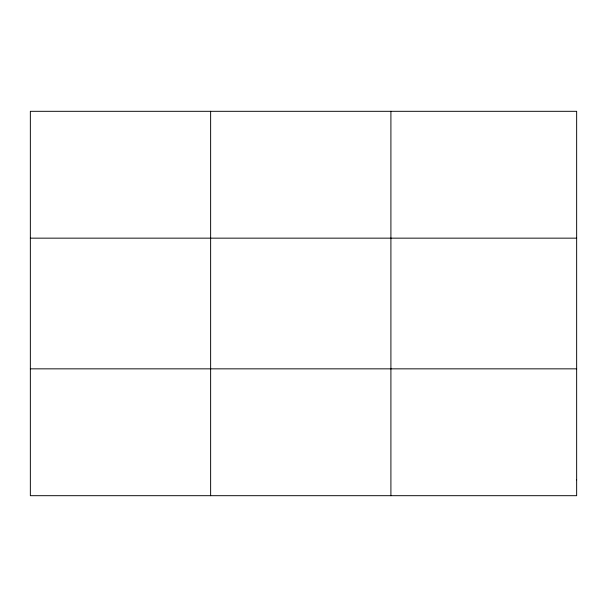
<?xml version="1.0" encoding="UTF-8"?>
<svg xmlns="http://www.w3.org/2000/svg" width="607" height="607" viewBox="0 0 607 607"><rect width="100%" height="100%" fill="white"/><g stroke="black" fill="none" stroke-linecap="round" stroke-linejoin="round"><path stroke-width="0.91" d="M210.629 111.309L210.629 495.691M390.908 111.309L390.908 495.691M30.35 238.156L576.65 238.156M30.35 368.844L576.65 368.844M576.65 479.834L576.65 495.691L30.35 495.691L30.35 111.309L576.65 111.309L576.65 479.834"/></g></svg>
